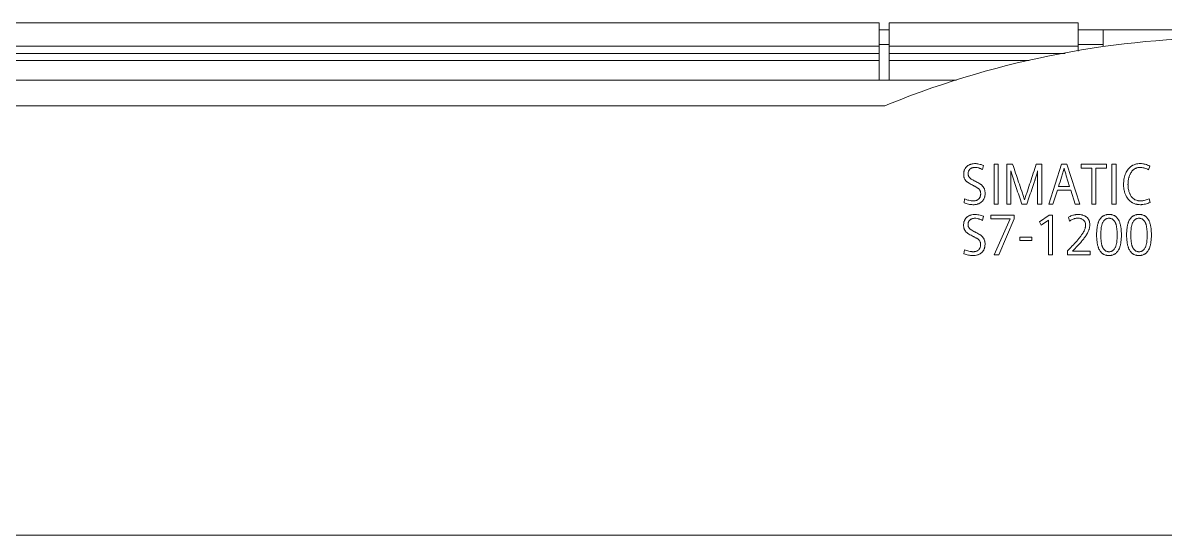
# Model space of a CAD drawing. Header units: millimetres. Extents: x -135 to 420, y 0 to 297.
# Drawn here: x 138.7 to 217.4, y 164.5 to 199.8 of the extents above; entities that cross this region are included whole.
import ezdxf

# ---------------------------------------------------------------- set-up
doc = ezdxf.new("R2010")
doc.units = ezdxf.units.MM
doc.layers.add('eProC - L2', color=41, linetype='Continuous', lineweight=20)

msp = doc.modelspace()

# ---------------------------------------------------------------- linework, layer by layer
at = {"layer": 'eProC - L2', "linetype": 'Continuous', "lineweight": 13}
for p, q in [((116.396, 199.754), (197.696, 199.754)), ((198.395, 199.274), (197.695, 199.274)), ((197.696, 199.754), (197.696, 198.154)), ((198.396, 199.754), (211.396, 199.754)), ((198.396, 199.754), (198.396, 198.154)), ((213.128, 199.274), (211.395, 199.274)), ((211.396, 199.754), (211.396, 198.154)), ((222.396, 199.274), (213.128, 199.274)), ((197.696, 198.274), (198.396, 198.274)), ((211.395, 198.274), (213.125, 198.274)), ((116.396, 198.154), (197.696, 198.154)), ((116.396, 197.654), (197.696, 197.654)), ((197.696, 198.154), (197.696, 197.654)), ((197.696, 197.654), (197.696, 197.154)), ((198.396, 198.154), (211.396, 198.154)), ((198.396, 198.154), (198.396, 197.654)), ((198.396, 197.654), (210.514, 197.654)), ((198.396, 197.654), (198.396, 197.154)), ((211.396, 198.154), (211.396, 197.81)), ((116.396, 197.154), (197.696, 197.154)), ((197.696, 197.154), (197.696, 195.81)), ((198.396, 197.154), (208.027, 197.154)), ((198.396, 197.154), (198.396, 195.81)), ((203.033, 195.81), (112.396, 195.81)), ((198.095, 194.048), (112.396, 194.048)), ((198.407, 194.174), (198.095, 194.048)), ((204.823, 189.652), (204.881, 189.937)), ((205.899, 190.021), (205.611, 190.021)), ((205.611, 190.021), (205.611, 187.271)), ((205.899, 187.271), (205.899, 190.021)), ((206.493, 190.021), (206.493, 187.271)), ((206.892, 190.021), (206.493, 190.021)), ((208.902, 190.021), (208.518, 190.021)), ((208.902, 187.271), (208.902, 190.021)), ((210.259, 190.021), (209.377, 187.271)), ((210.621, 190.021), (210.259, 190.021)), ((211.511, 187.271), (210.621, 190.021)), ((211.611, 190.021), (211.611, 189.758)), ((213.358, 190.021), (211.611, 190.021)), ((211.611, 189.758), (212.336, 189.758)), ((212.336, 189.758), (212.336, 187.271)), ((212.622, 189.758), (213.358, 189.758)), ((212.622, 187.271), (212.622, 189.758)), ((213.358, 189.758), (213.358, 190.021)), ((214.016, 190.021), (213.729, 190.021)), ((213.729, 190.021), (213.729, 187.271)), ((214.016, 187.271), (214.016, 190.021)), ((216.25, 189.636), (216.343, 189.891)), ((206.766, 187.271), (206.766, 189.561)), ((208.615, 189.561), (208.615, 187.271)), ((210.59, 189.219), (210.81, 188.495)), ((209.667, 187.271), (209.972, 188.233)), ((209.972, 188.233), (210.896, 188.233)), ((210.81, 188.495), (210.057, 188.495)), ((210.896, 188.233), (211.201, 187.271)), ((203.581, 187.632), (203.544, 187.354)), ((205.611, 187.271), (205.899, 187.271)), ((206.493, 187.271), (206.766, 187.271)), ((207.536, 187.271), (207.869, 187.271)), ((208.615, 187.271), (208.902, 187.271)), ((209.377, 187.271), (209.667, 187.271)), ((211.201, 187.271), (211.511, 187.271)), ((212.336, 187.271), (212.622, 187.271)), ((213.729, 187.271), (214.016, 187.271)), ((216.357, 187.386), (216.285, 187.64)), ((205.396, 186.519), (205.396, 186.256)), ((207.006, 186.519), (205.396, 186.519)), ((207.006, 186.256), (207.006, 186.519)), ((209.4, 186.519), (208.745, 186.058)), ((209.648, 186.519), (209.4, 186.519)), ((209.648, 183.769), (209.648, 186.519)), ((204.818, 186.15), (204.876, 186.435)), ((205.396, 186.256), (206.712, 186.256)), ((206.712, 186.256), (205.615, 183.769)), ((205.93, 183.769), (207.006, 186.256)), ((208.745, 186.058), (208.866, 185.816)), ((208.866, 185.816), (209.372, 186.173)), ((209.372, 186.173), (209.372, 183.769)), ((210.732, 186.371), (210.804, 186.099)), ((208.222, 185.001), (207.393, 185.001)), ((207.393, 185.001), (207.393, 184.759)), ((208.222, 184.759), (208.222, 185.001)), ((203.575, 184.13), (203.538, 183.852)), ((207.393, 184.759), (208.222, 184.759)), ((205.615, 183.769), (205.93, 183.769)), ((209.372, 183.769), (209.648, 183.769)), ((210.661, 184.047), (210.661, 183.769)), ((210.661, 183.769), (212.228, 183.769)), ((212.228, 184.031), (211.005, 184.031)), ((212.228, 183.769), (212.228, 184.031)), ((220.396, 164.476), (114.396, 164.476))]:
    msp.add_line(p, q, dxfattribs=at)
for points, knots in [([(213.128, 199.274), (213.128, 199.274), (213.127, 199.201), (213.127, 198.981), (213.126, 198.889), (213.126, 198.725), (213.126, 198.665), (213.125, 198.537), (213.125, 198.468), (213.125, 198.326), (213.125, 198.252), (213.124, 198.174)], [0, 0, 0, 0, 0.446865, 0.446865, 0.670298, 0.670298, 0.782014, 0.782014, 0.89373, 0.89373, 1, 1, 1, 1]), ([(204.881, 189.937), (204.831, 189.956), (204.78, 189.973), (204.678, 190.004), (204.627, 190.017), (204.523, 190.04), (204.47, 190.049), (204.39, 190.058), (204.363, 190.06), (204.309, 190.062), (204.283, 190.062), (204.203, 190.059), (204.15, 190.053), (204.071, 190.036), (204.044, 190.03), (203.993, 190.014), (203.968, 190.005), (203.894, 189.974), (203.847, 189.95), (203.791, 189.913), (203.78, 189.905), (203.758, 189.888), (203.727, 189.863), (203.69, 189.825), (203.665, 189.793), (203.649, 189.771), (203.641, 189.76), (203.62, 189.726), (203.594, 189.679), (203.573, 189.629), (203.56, 189.591), (203.556, 189.578), (203.548, 189.552), (203.545, 189.539), (203.53, 189.473), (203.523, 189.42), (203.519, 189.34), (203.519, 189.313), (203.521, 189.259), (203.523, 189.233), (203.53, 189.18), (203.534, 189.153), (203.544, 189.114), (203.547, 189.101), (203.555, 189.076), (203.56, 189.063), (203.584, 189), (203.61, 188.953), (203.651, 188.899), (203.659, 188.888), (203.677, 188.868), (203.686, 188.858), (203.705, 188.84), (203.715, 188.83), (203.735, 188.813), (203.746, 188.805), (203.778, 188.78), (203.8, 188.765), (203.844, 188.735), (203.867, 188.72), (203.936, 188.678), (203.983, 188.652), (204.077, 188.601), (204.125, 188.576), (204.185, 188.546), (204.197, 188.541), (204.221, 188.529), (204.233, 188.522), (204.269, 188.504), (204.293, 188.492), (204.34, 188.466), (204.364, 188.453), (204.41, 188.427), (204.433, 188.413), (204.478, 188.384), (204.501, 188.369), (204.533, 188.345), (204.543, 188.337), (204.564, 188.319), (204.573, 188.31), (204.587, 188.296), (204.592, 188.291), (204.6, 188.28), (204.605, 188.275), (204.617, 188.259), (204.639, 188.226), (204.656, 188.189), (204.669, 188.151), (204.673, 188.138), (204.679, 188.112), (204.682, 188.099), (204.688, 188.06), (204.691, 188.033), (204.692, 187.993), (204.692, 187.98), (204.691, 187.953), (204.691, 187.94), (204.687, 187.9), (204.683, 187.873), (204.671, 187.822), (204.663, 187.796), (204.648, 187.759), (204.642, 187.747), (204.629, 187.723), (204.616, 187.7), (204.6, 187.679), (204.583, 187.658), (204.574, 187.648), (204.546, 187.619), (204.526, 187.601), (204.493, 187.578), (204.482, 187.57), (204.459, 187.557), (204.447, 187.55), (204.41, 187.533), (204.385, 187.524), (204.334, 187.509), (204.307, 187.504), (204.254, 187.497), (204.227, 187.495), (204.187, 187.494), (204.174, 187.494), (204.147, 187.495), (204.134, 187.495), (204.094, 187.498), (204.067, 187.5), (203.987, 187.511), (203.935, 187.521), (203.832, 187.546), (203.781, 187.56), (203.68, 187.594), (203.63, 187.612), (203.581, 187.632)], [0, 0, 0, 0, 0.03125, 0.03125, 0.0625, 0.0625, 0.09375, 0.09375, 0.109375, 0.109375, 0.125, 0.125, 0.15625, 0.15625, 0.171875, 0.171875, 0.1875, 0.1875, 0.21875, 0.21875, 0.226562, 0.226562, 0.234375, 0.25, 0.257812, 0.257812, 0.265625, 0.265625, 0.28125, 0.296875, 0.296875, 0.304687, 0.304687, 0.3125, 0.3125, 0.34375, 0.34375, 0.359375, 0.359375, 0.375, 0.375, 0.390625, 0.390625, 0.398438, 0.398438, 0.40625, 0.40625, 0.4375, 0.4375, 0.445313, 0.445313, 0.453125, 0.453125, 0.460938, 0.460938, 0.46875, 0.46875, 0.484375, 0.484375, 0.5, 0.5, 0.53125, 0.53125, 0.5625, 0.5625, 0.570313, 0.570313, 0.578125, 0.578125, 0.59375, 0.59375, 0.609375, 0.609375, 0.625, 0.625, 0.640625, 0.640625, 0.648438, 0.648438, 0.65625, 0.65625, 0.660156, 0.660156, 0.664063, 0.664063, 0.671875, 0.6875, 0.6875, 0.695313, 0.695313, 0.703125, 0.703125, 0.71875, 0.71875, 0.726563, 0.726563, 0.734375, 0.734375, 0.75, 0.75, 0.765625, 0.765625, 0.773438, 0.773438, 0.78125, 0.789063, 0.789063, 0.796875, 0.796875, 0.8125, 0.8125, 0.820313, 0.820313, 0.828125, 0.828125, 0.84375, 0.84375, 0.859375, 0.859375, 0.875, 0.875, 0.882813, 0.882813, 0.890625, 0.890625, 0.90625, 0.90625, 0.9375, 0.9375, 0.96875, 0.96875, 1, 1, 1, 1]), ([(203.544, 187.354), (203.644, 187.319), (203.745, 187.289), (203.9, 187.257), (203.951, 187.249), (204.056, 187.236), (204.108, 187.233), (204.188, 187.232), (204.215, 187.232), (204.268, 187.235), (204.295, 187.237), (204.374, 187.247), (204.427, 187.258), (204.491, 187.277), (204.504, 187.282), (204.529, 187.291), (204.566, 187.305), (204.626, 187.334), (204.682, 187.369), (204.714, 187.393), (204.735, 187.409), (204.746, 187.418), (204.796, 187.462), (204.832, 187.502), (204.878, 187.567), (204.892, 187.589), (204.918, 187.637), (204.929, 187.661), (204.949, 187.71), (204.958, 187.736), (204.968, 187.774), (204.972, 187.787), (204.978, 187.813), (204.98, 187.826), (204.992, 187.893), (204.996, 187.946), (204.997, 188.052), (204.994, 188.105), (204.984, 188.171), (204.981, 188.184), (204.976, 188.21), (204.967, 188.249), (204.947, 188.313), (204.926, 188.362), (204.907, 188.398), (204.9, 188.409), (204.887, 188.432), (204.879, 188.444), (204.842, 188.498), (204.807, 188.538), (204.757, 188.583), (204.747, 188.592), (204.726, 188.609), (204.715, 188.617), (204.683, 188.641), (204.661, 188.657), (204.595, 188.701), (204.549, 188.728), (204.456, 188.779), (204.409, 188.803), (204.349, 188.832), (204.337, 188.838), (204.313, 188.849), (204.301, 188.855), (204.265, 188.872), (204.241, 188.883), (204.17, 188.92), (204.123, 188.945), (204.056, 188.988), (204.034, 189.003), (203.991, 189.035), (203.971, 189.052), (203.942, 189.079), (203.933, 189.088), (203.915, 189.108), (203.906, 189.119), (203.883, 189.151), (203.87, 189.175), (203.853, 189.211), (203.849, 189.224), (203.84, 189.249), (203.837, 189.262), (203.828, 189.302), (203.825, 189.328), (203.824, 189.368), (203.824, 189.382), (203.825, 189.409), (203.826, 189.422), (203.83, 189.462), (203.836, 189.488), (203.848, 189.526), (203.853, 189.539), (203.863, 189.563), (203.876, 189.587), (203.89, 189.609), (203.906, 189.631), (203.915, 189.641), (203.942, 189.671), (203.963, 189.689), (203.995, 189.712), (204.006, 189.72), (204.029, 189.734), (204.065, 189.754), (204.102, 189.768), (204.141, 189.78), (204.154, 189.783), (204.18, 189.789), (204.193, 189.791), (204.233, 189.797), (204.26, 189.799), (204.3, 189.799), (204.314, 189.799), (204.34, 189.798), (204.407, 189.794), (204.473, 189.783), (204.551, 189.764), (204.576, 189.756), (204.628, 189.74), (204.653, 189.731), (204.728, 189.701), (204.776, 189.678), (204.823, 189.652)], [0, 0, 0, 0, 0.0625, 0.0625, 0.09375, 0.09375, 0.125, 0.125, 0.140625, 0.140625, 0.15625, 0.15625, 0.1875, 0.1875, 0.195312, 0.195312, 0.203125, 0.21875, 0.234375, 0.242187, 0.242187, 0.25, 0.25, 0.28125, 0.28125, 0.296875, 0.296875, 0.3125, 0.3125, 0.328125, 0.328125, 0.335937, 0.335937, 0.34375, 0.34375, 0.375, 0.375, 0.40625, 0.40625, 0.414062, 0.414062, 0.421875, 0.4375, 0.453125, 0.453125, 0.460937, 0.460937, 0.46875, 0.46875, 0.5, 0.5, 0.507812, 0.507812, 0.515625, 0.515625, 0.53125, 0.53125, 0.5625, 0.5625, 0.59375, 0.59375, 0.601562, 0.601562, 0.609375, 0.609375, 0.625, 0.625, 0.65625, 0.65625, 0.671875, 0.671875, 0.6875, 0.6875, 0.695312, 0.695312, 0.703125, 0.703125, 0.71875, 0.71875, 0.726562, 0.726562, 0.734375, 0.734375, 0.75, 0.75, 0.757812, 0.757812, 0.765625, 0.765625, 0.78125, 0.78125, 0.789062, 0.789062, 0.796875, 0.804687, 0.804687, 0.8125, 0.8125, 0.828125, 0.828125, 0.835937, 0.835937, 0.84375, 0.859375, 0.859375, 0.867187, 0.867187, 0.875, 0.875, 0.890625, 0.890625, 0.898437, 0.898437, 0.90625, 0.9375, 0.9375, 0.953125, 0.953125, 0.96875, 0.96875, 1, 1, 1, 1]), ([(207.715, 187.556), (207.684, 187.66), (207.652, 187.764), (207.602, 187.918), (207.584, 187.969), (207.549, 188.072), (207.463, 188.328), (207.238, 188.995), (207.03, 189.611), (206.892, 190.021)], [0, 0, 0, 0, 0.125, 0.125, 0.1875, 0.1875, 0.25, 0.5, 1, 1, 1, 1]), ([(208.518, 190.021), (208.383, 189.611), (208.181, 188.995), (207.961, 188.328), (207.877, 188.071), (207.843, 187.969), (207.826, 187.917), (207.776, 187.763), (207.744, 187.66), (207.715, 187.556)], [0, 0, 0, 0, 0.5, 0.75, 0.8125, 0.8125, 0.875, 0.875, 1, 1, 1, 1]), ([(210.057, 188.495), (210.123, 188.704), (210.188, 188.912), (210.269, 189.173), (210.286, 189.225), (210.318, 189.329), (210.334, 189.381), (210.38, 189.539), (210.409, 189.644), (210.438, 189.749)], [0, 0, 0, 0, 0.5, 0.5, 0.625, 0.625, 0.75, 0.75, 1, 1, 1, 1]), ([(216.343, 189.891), (216.24, 189.942), (216.135, 189.984), (215.997, 190.021), (215.969, 190.028), (215.913, 190.04), (215.885, 190.045), (215.799, 190.057), (215.743, 190.061), (215.629, 190.062), (215.572, 190.059), (215.5, 190.05), (215.486, 190.048), (215.458, 190.043), (215.415, 190.035), (215.374, 190.024), (215.292, 190), (215.239, 189.978), (215.175, 189.946), (215.162, 189.939), (215.137, 189.925), (215.1, 189.902), (215.042, 189.862), (214.998, 189.825), (214.956, 189.787), (214.936, 189.767), (214.876, 189.704), (214.84, 189.66), (214.774, 189.568), (214.729, 189.495), (214.691, 189.418), (214.667, 189.366), (214.656, 189.339), (214.605, 189.206), (214.578, 189.096), (214.555, 188.956), (214.551, 188.928), (214.545, 188.871), (214.542, 188.842), (214.535, 188.757), (214.533, 188.7), (214.532, 188.53), (214.539, 188.418), (214.565, 188.25), (214.576, 188.194), (214.598, 188.11), (214.606, 188.083), (214.624, 188.028), (214.652, 187.947), (214.688, 187.87), (214.729, 187.795), (214.743, 187.77), (214.766, 187.733), (214.774, 187.721), (214.79, 187.697), (214.798, 187.686), (214.874, 187.581), (214.952, 187.499), (215.056, 187.422), (215.068, 187.414), (215.092, 187.397), (215.104, 187.39), (215.141, 187.367), (215.216, 187.326), (215.296, 187.295), (215.378, 187.27), (215.406, 187.263), (215.463, 187.251), (215.491, 187.247), (215.577, 187.235), (215.634, 187.232), (215.719, 187.232), (215.748, 187.233), (215.805, 187.237), (215.834, 187.24), (215.92, 187.251), (215.977, 187.262), (216.088, 187.289), (216.143, 187.305), (216.251, 187.342), (216.304, 187.363), (216.357, 187.386)], [0, 0, 0, 0, 0.0625, 0.0625, 0.078125, 0.078125, 0.09375, 0.09375, 0.125, 0.125, 0.15625, 0.15625, 0.164063, 0.164063, 0.171875, 0.1875, 0.1875, 0.21875, 0.21875, 0.226563, 0.226563, 0.234375, 0.25, 0.265625, 0.265625, 0.28125, 0.28125, 0.3125, 0.3125, 0.34375, 0.359375, 0.359375, 0.375, 0.375, 0.4375, 0.4375, 0.453125, 0.453125, 0.46875, 0.46875, 0.5, 0.5, 0.5625, 0.5625, 0.59375, 0.59375, 0.609375, 0.609375, 0.625, 0.65625, 0.65625, 0.671875, 0.671875, 0.679688, 0.679688, 0.6875, 0.6875, 0.75, 0.75, 0.757813, 0.757813, 0.765625, 0.765625, 0.78125, 0.8125, 0.8125, 0.828125, 0.828125, 0.84375, 0.84375, 0.875, 0.875, 0.890625, 0.890625, 0.90625, 0.90625, 0.9375, 0.9375, 0.96875, 0.96875, 1, 1, 1, 1]), ([(216.285, 187.64), (216.202, 187.6), (216.116, 187.567), (215.984, 187.53), (215.94, 187.519), (215.872, 187.508), (215.849, 187.504), (215.803, 187.499), (215.78, 187.497), (215.711, 187.493), (215.664, 187.493), (215.595, 187.498), (215.572, 187.501), (215.538, 187.506), (215.527, 187.508), (215.504, 187.512), (215.492, 187.515), (215.436, 187.529), (215.392, 187.543), (215.329, 187.572), (215.309, 187.583), (215.278, 187.6), (215.269, 187.607), (215.249, 187.619), (215.202, 187.653), (215.159, 187.691), (215.112, 187.742), (215.097, 187.76), (215.069, 187.797), (215.055, 187.816), (215.018, 187.874), (214.996, 187.914), (214.966, 187.977), (214.957, 187.998), (214.939, 188.041), (214.931, 188.062), (214.893, 188.171), (214.871, 188.26), (214.851, 188.396), (214.845, 188.442), (214.841, 188.511), (214.839, 188.534), (214.838, 188.58), (214.837, 188.603), (214.837, 188.718), (214.843, 188.809), (214.863, 188.946), (214.872, 188.991), (214.887, 189.059), (214.893, 189.081), (214.906, 189.126), (214.926, 189.192), (214.951, 189.256), (214.98, 189.319), (214.99, 189.339), (215.011, 189.38), (215.022, 189.401), (215.046, 189.441), (215.058, 189.46), (215.084, 189.499), (215.111, 189.536), (215.141, 189.571), (215.165, 189.596), (215.173, 189.604), (215.19, 189.62), (215.199, 189.628), (215.243, 189.665), (215.29, 189.698), (215.342, 189.725), (215.363, 189.735), (215.374, 189.739), (215.406, 189.753), (215.428, 189.761), (215.494, 189.78), (215.54, 189.789), (215.609, 189.797), (215.632, 189.798), (215.678, 189.8), (215.702, 189.799), (215.77, 189.796), (215.816, 189.79), (215.884, 189.777), (215.907, 189.772), (215.952, 189.76), (215.974, 189.753), (216.04, 189.732), (216.083, 189.716), (216.168, 189.679), (216.209, 189.658), (216.25, 189.636)], [0, 0, 0, 0, 0.0625, 0.0625, 0.09375, 0.09375, 0.109375, 0.109375, 0.125, 0.125, 0.15625, 0.15625, 0.171875, 0.171875, 0.179687, 0.179687, 0.1875, 0.1875, 0.21875, 0.21875, 0.234375, 0.234375, 0.242187, 0.242187, 0.25, 0.28125, 0.28125, 0.296875, 0.296875, 0.3125, 0.3125, 0.34375, 0.34375, 0.359375, 0.359375, 0.375, 0.375, 0.4375, 0.4375, 0.46875, 0.46875, 0.484375, 0.484375, 0.5, 0.5, 0.5625, 0.5625, 0.59375, 0.59375, 0.609375, 0.609375, 0.625, 0.65625, 0.65625, 0.671875, 0.671875, 0.6875, 0.6875, 0.703125, 0.703125, 0.71875, 0.734375, 0.734375, 0.742187, 0.742187, 0.75, 0.75, 0.78125, 0.789062, 0.789062, 0.796875, 0.796875, 0.8125, 0.8125, 0.84375, 0.84375, 0.859375, 0.859375, 0.875, 0.875, 0.90625, 0.90625, 0.921875, 0.921875, 0.9375, 0.9375, 0.96875, 0.96875, 1, 1, 1, 1]), ([(206.766, 189.561), (206.794, 189.464), (206.822, 189.367), (206.881, 189.175), (206.911, 189.079), (206.958, 188.935), (206.974, 188.887), (207.007, 188.792), (207.056, 188.65), (207.238, 188.127), (207.404, 187.651), (207.536, 187.271)], [0, 0, 0, 0, 0.125, 0.125, 0.25, 0.25, 0.3125, 0.3125, 0.375, 0.5, 1, 1, 1, 1]), ([(207.869, 187.271), (207.997, 187.651), (208.158, 188.127), (208.334, 188.65), (208.382, 188.792), (208.407, 188.864), (208.415, 188.888), (208.43, 188.935), (208.438, 188.959), (208.475, 189.079), (208.504, 189.175), (208.56, 189.368), (208.588, 189.464), (208.615, 189.561)], [0, 0, 0, 0, 0.5, 0.625, 0.6875, 0.6875, 0.71875, 0.71875, 0.75, 0.75, 0.875, 0.875, 1, 1, 1, 1]), ([(204.876, 186.435), (204.825, 186.454), (204.775, 186.471), (204.673, 186.502), (204.621, 186.515), (204.517, 186.538), (204.464, 186.547), (204.384, 186.555), (204.358, 186.558), (204.304, 186.56), (204.277, 186.56), (204.197, 186.557), (204.144, 186.551), (204.065, 186.534), (204.039, 186.527), (203.988, 186.512), (203.963, 186.503), (203.889, 186.472), (203.841, 186.448), (203.785, 186.411), (203.774, 186.403), (203.753, 186.386), (203.722, 186.361), (203.684, 186.323), (203.659, 186.291), (203.644, 186.269), (203.636, 186.258), (203.614, 186.223), (203.588, 186.176), (203.568, 186.127), (203.554, 186.089), (203.55, 186.076), (203.543, 186.05), (203.539, 186.037), (203.524, 185.971), (203.517, 185.918), (203.514, 185.838), (203.513, 185.811), (203.515, 185.757), (203.517, 185.73), (203.524, 185.677), (203.529, 185.651), (203.538, 185.612), (203.542, 185.599), (203.55, 185.573), (203.554, 185.561), (203.579, 185.497), (203.604, 185.451), (203.645, 185.397), (203.654, 185.386), (203.672, 185.366), (203.681, 185.356), (203.7, 185.337), (203.71, 185.328), (203.73, 185.311), (203.74, 185.302), (203.772, 185.278), (203.794, 185.262), (203.839, 185.233), (203.861, 185.218), (203.93, 185.176), (203.977, 185.15), (204.072, 185.099), (204.119, 185.074), (204.18, 185.044), (204.192, 185.038), (204.216, 185.026), (204.228, 185.02), (204.264, 185.002), (204.287, 184.99), (204.335, 184.964), (204.358, 184.951), (204.405, 184.924), (204.428, 184.911), (204.473, 184.882), (204.495, 184.867), (204.527, 184.843), (204.538, 184.834), (204.558, 184.817), (204.568, 184.808), (204.582, 184.793), (204.586, 184.788), (204.595, 184.778), (204.599, 184.773), (204.611, 184.757), (204.634, 184.723), (204.65, 184.687), (204.663, 184.649), (204.667, 184.636), (204.674, 184.61), (204.677, 184.597), (204.683, 184.558), (204.685, 184.531), (204.687, 184.491), (204.687, 184.478), (204.686, 184.451), (204.685, 184.437), (204.682, 184.398), (204.678, 184.371), (204.666, 184.32), (204.658, 184.294), (204.642, 184.257), (204.636, 184.245), (204.624, 184.221), (204.61, 184.198), (204.595, 184.177), (204.578, 184.156), (204.569, 184.145), (204.541, 184.116), (204.52, 184.099), (204.488, 184.076), (204.477, 184.068), (204.453, 184.055), (204.441, 184.048), (204.405, 184.031), (204.38, 184.022), (204.328, 184.007), (204.302, 184.002), (204.248, 183.994), (204.222, 183.992), (204.182, 183.992), (204.169, 183.992), (204.142, 183.993), (204.128, 183.993), (204.088, 183.996), (204.062, 183.998), (203.982, 184.009), (203.93, 184.019), (203.827, 184.043), (203.776, 184.058), (203.675, 184.091), (203.625, 184.11), (203.575, 184.13)], [0, 0, 0, 0, 0.03125, 0.03125, 0.0625, 0.0625, 0.09375, 0.09375, 0.109375, 0.109375, 0.125, 0.125, 0.15625, 0.15625, 0.171875, 0.171875, 0.1875, 0.1875, 0.21875, 0.21875, 0.226562, 0.226562, 0.234375, 0.25, 0.257812, 0.257812, 0.265625, 0.265625, 0.28125, 0.296875, 0.296875, 0.304687, 0.304687, 0.3125, 0.3125, 0.34375, 0.34375, 0.359375, 0.359375, 0.375, 0.375, 0.390625, 0.390625, 0.398437, 0.398437, 0.40625, 0.40625, 0.4375, 0.4375, 0.445312, 0.445312, 0.453125, 0.453125, 0.460937, 0.460937, 0.46875, 0.46875, 0.484375, 0.484375, 0.5, 0.5, 0.53125, 0.53125, 0.5625, 0.5625, 0.570312, 0.570312, 0.578125, 0.578125, 0.59375, 0.59375, 0.609375, 0.609375, 0.625, 0.625, 0.640625, 0.640625, 0.648437, 0.648437, 0.65625, 0.65625, 0.660156, 0.660156, 0.664062, 0.664062, 0.671875, 0.6875, 0.6875, 0.695312, 0.695312, 0.703125, 0.703125, 0.71875, 0.71875, 0.726562, 0.726562, 0.734375, 0.734375, 0.75, 0.75, 0.765625, 0.765625, 0.773437, 0.773437, 0.78125, 0.789062, 0.789062, 0.796875, 0.796875, 0.8125, 0.8125, 0.820312, 0.820312, 0.828125, 0.828125, 0.84375, 0.84375, 0.859375, 0.859375, 0.875, 0.875, 0.882812, 0.882812, 0.890625, 0.890625, 0.90625, 0.90625, 0.9375, 0.9375, 0.96875, 0.96875, 1, 1, 1, 1]), ([(211.005, 184.031), (211.129, 184.151), (211.25, 184.273), (211.426, 184.461), (211.484, 184.525), (211.597, 184.654), (211.653, 184.72), (211.733, 184.82), (211.76, 184.854), (211.812, 184.923), (211.838, 184.957), (211.888, 185.027), (211.913, 185.063), (211.96, 185.134), (211.983, 185.171), (212.049, 185.281), (212.088, 185.358), (212.128, 185.458), (212.135, 185.478), (212.15, 185.519), (212.156, 185.54), (212.175, 185.602), (212.185, 185.644), (212.196, 185.708), (212.199, 185.729), (212.203, 185.772), (212.205, 185.794), (212.207, 185.838), (212.207, 185.859), (212.206, 185.902), (212.204, 185.924), (212.198, 185.988), (212.191, 186.03), (212.176, 186.083), (212.173, 186.093), (212.167, 186.114), (212.163, 186.124), (212.151, 186.155), (212.133, 186.195), (212.106, 186.241), (212.087, 186.268), (212.074, 186.286), (212.067, 186.294), (212.032, 186.336), (212.001, 186.366), (211.957, 186.399), (211.949, 186.405), (211.931, 186.418), (211.922, 186.424), (211.894, 186.442), (211.837, 186.474), (211.777, 186.499), (211.715, 186.519), (211.694, 186.525), (211.652, 186.535), (211.631, 186.54), (211.566, 186.551), (211.524, 186.555), (211.437, 186.56), (211.394, 186.56), (211.329, 186.557), (211.307, 186.555), (211.264, 186.551), (211.242, 186.548), (211.135, 186.531), (211.052, 186.509), (210.888, 186.449), (210.809, 186.413), (210.732, 186.371)], [0, 0, 0, 0, 0.125, 0.125, 0.1875, 0.1875, 0.25, 0.25, 0.28125, 0.28125, 0.3125, 0.3125, 0.34375, 0.34375, 0.375, 0.375, 0.4375, 0.4375, 0.453125, 0.453125, 0.46875, 0.46875, 0.5, 0.5, 0.515625, 0.515625, 0.53125, 0.53125, 0.546875, 0.546875, 0.5625, 0.5625, 0.59375, 0.59375, 0.601562, 0.601562, 0.609375, 0.609375, 0.625, 0.640625, 0.648437, 0.648437, 0.65625, 0.65625, 0.6875, 0.6875, 0.695312, 0.695312, 0.703125, 0.703125, 0.71875, 0.75, 0.75, 0.765625, 0.765625, 0.78125, 0.78125, 0.8125, 0.8125, 0.84375, 0.84375, 0.859375, 0.859375, 0.875, 0.875, 0.9375, 0.9375, 1, 1, 1, 1]), ([(214.383, 185.144), (214.383, 185.222), (214.381, 185.3), (214.372, 185.455), (214.366, 185.532), (214.351, 185.647), (214.345, 185.685), (214.331, 185.762), (214.323, 185.8), (214.296, 185.914), (214.274, 185.988), (214.237, 186.078), (214.229, 186.096), (214.213, 186.131), (214.204, 186.149), (214.177, 186.2), (214.157, 186.234), (214.112, 186.297), (214.087, 186.327), (214.046, 186.369), (214.032, 186.383), (214.003, 186.408), (213.972, 186.432), (213.94, 186.454), (213.906, 186.474), (213.889, 186.483), (213.836, 186.508), (213.799, 186.521), (213.743, 186.537), (213.724, 186.541), (213.685, 186.549), (213.666, 186.552), (213.608, 186.558), (213.569, 186.56), (213.491, 186.559), (213.453, 186.557), (213.395, 186.549), (213.375, 186.546), (213.337, 186.538), (213.318, 186.533), (213.262, 186.518), (213.225, 186.504), (213.172, 186.479), (213.155, 186.47), (213.121, 186.45), (213.105, 186.44), (213.057, 186.406), (213.027, 186.381), (212.986, 186.339), (212.973, 186.325), (212.948, 186.295), (212.936, 186.28), (212.901, 186.232), (212.881, 186.2), (212.844, 186.132), (212.827, 186.097), (212.805, 186.042), (212.798, 186.024), (212.785, 185.987), (212.779, 185.969), (212.762, 185.913), (212.752, 185.876), (212.725, 185.763), (212.712, 185.687), (212.698, 185.572), (212.693, 185.533), (212.687, 185.456), (212.684, 185.417), (212.678, 185.301), (212.676, 185.224), (212.676, 185.07), (212.678, 184.992), (212.687, 184.838), (212.693, 184.761), (212.708, 184.646), (212.714, 184.607), (212.728, 184.531), (212.736, 184.493), (212.754, 184.417), (212.764, 184.38), (212.782, 184.324), (212.788, 184.306), (212.801, 184.269), (212.808, 184.251), (212.83, 184.197), (212.846, 184.162), (212.883, 184.094), (212.903, 184.061), (212.936, 184.013), (212.948, 183.998), (212.973, 183.968), (212.986, 183.953), (213.026, 183.911), (213.056, 183.885), (213.103, 183.851), (213.119, 183.84), (213.144, 183.825), (213.153, 183.82), (213.17, 183.811), (213.213, 183.788), (213.259, 183.771), (213.315, 183.755), (213.334, 183.751), (213.373, 183.743), (213.392, 183.74), (213.45, 183.732), (213.489, 183.73), (213.566, 183.73), (213.605, 183.732), (213.663, 183.739), (213.683, 183.742), (213.721, 183.75), (213.74, 183.755), (213.796, 183.77), (213.833, 183.784), (213.886, 183.809), (213.903, 183.818), (213.937, 183.838), (213.985, 183.87), (214.029, 183.908), (214.07, 183.95), (214.084, 183.965), (214.109, 183.995), (214.12, 184.01), (214.154, 184.058), (214.175, 184.091), (214.202, 184.142), (214.211, 184.159), (214.228, 184.195), (214.235, 184.213), (214.258, 184.267), (214.271, 184.303), (214.294, 184.377), (214.304, 184.414), (214.331, 184.527), (214.345, 184.603), (214.365, 184.757), (214.372, 184.834), (214.381, 184.989), (214.383, 185.067), (214.383, 185.144)], [0, 0, 0, 0, 0.03125, 0.03125, 0.0625, 0.0625, 0.078125, 0.078125, 0.09375, 0.09375, 0.125, 0.125, 0.132813, 0.132813, 0.140625, 0.140625, 0.15625, 0.15625, 0.171875, 0.171875, 0.179688, 0.179688, 0.1875, 0.195313, 0.195313, 0.203125, 0.203125, 0.21875, 0.21875, 0.226563, 0.226563, 0.234375, 0.234375, 0.25, 0.25, 0.265625, 0.265625, 0.273438, 0.273438, 0.28125, 0.28125, 0.296875, 0.296875, 0.304688, 0.304688, 0.3125, 0.3125, 0.328125, 0.328125, 0.335938, 0.335938, 0.34375, 0.34375, 0.359375, 0.359375, 0.375, 0.375, 0.382813, 0.382813, 0.390625, 0.390625, 0.40625, 0.40625, 0.4375, 0.4375, 0.453125, 0.453125, 0.46875, 0.46875, 0.5, 0.5, 0.53125, 0.53125, 0.5625, 0.5625, 0.578125, 0.578125, 0.59375, 0.59375, 0.609375, 0.609375, 0.617188, 0.617188, 0.625, 0.625, 0.640625, 0.640625, 0.65625, 0.65625, 0.664063, 0.664063, 0.671875, 0.671875, 0.6875, 0.6875, 0.695313, 0.695313, 0.699219, 0.699219, 0.703125, 0.71875, 0.71875, 0.726563, 0.726563, 0.734375, 0.734375, 0.75, 0.75, 0.765625, 0.765625, 0.773438, 0.773438, 0.78125, 0.78125, 0.796875, 0.796875, 0.804688, 0.804688, 0.8125, 0.828125, 0.828125, 0.835938, 0.835938, 0.84375, 0.84375, 0.859375, 0.859375, 0.867188, 0.867188, 0.875, 0.875, 0.890625, 0.890625, 0.90625, 0.90625, 0.9375, 0.9375, 0.96875, 0.96875, 1, 1, 1, 1]), ([(216.449, 185.144), (216.449, 185.222), (216.447, 185.3), (216.439, 185.455), (216.432, 185.532), (216.417, 185.647), (216.411, 185.685), (216.397, 185.762), (216.389, 185.8), (216.362, 185.914), (216.34, 185.988), (216.303, 186.078), (216.296, 186.096), (216.279, 186.131), (216.27, 186.149), (216.243, 186.2), (216.223, 186.234), (216.178, 186.297), (216.153, 186.327), (216.112, 186.369), (216.098, 186.383), (216.069, 186.408), (216.038, 186.432), (216.006, 186.454), (215.972, 186.474), (215.955, 186.483), (215.902, 186.508), (215.865, 186.521), (215.809, 186.537), (215.79, 186.541), (215.752, 186.549), (215.732, 186.552), (215.674, 186.558), (215.635, 186.56), (215.557, 186.559), (215.519, 186.557), (215.461, 186.549), (215.442, 186.546), (215.403, 186.538), (215.384, 186.533), (215.328, 186.518), (215.291, 186.504), (215.239, 186.479), (215.221, 186.47), (215.187, 186.45), (215.171, 186.44), (215.123, 186.406), (215.094, 186.381), (215.053, 186.339), (215.039, 186.325), (215.014, 186.295), (215.002, 186.28), (214.968, 186.232), (214.947, 186.2), (214.91, 186.132), (214.893, 186.097), (214.871, 186.042), (214.864, 186.024), (214.851, 185.987), (214.845, 185.969), (214.828, 185.913), (214.818, 185.876), (214.791, 185.763), (214.778, 185.687), (214.764, 185.572), (214.76, 185.533), (214.753, 185.456), (214.75, 185.417), (214.744, 185.301), (214.742, 185.224), (214.742, 185.07), (214.744, 184.992), (214.753, 184.838), (214.76, 184.761), (214.775, 184.646), (214.781, 184.607), (214.794, 184.531), (214.802, 184.493), (214.82, 184.417), (214.831, 184.38), (214.848, 184.324), (214.854, 184.306), (214.867, 184.269), (214.874, 184.251), (214.896, 184.197), (214.912, 184.162), (214.949, 184.094), (214.969, 184.061), (215.002, 184.013), (215.014, 183.998), (215.039, 183.968), (215.052, 183.953), (215.093, 183.911), (215.122, 183.885), (215.169, 183.851), (215.185, 183.84), (215.21, 183.825), (215.219, 183.82), (215.236, 183.811), (215.28, 183.788), (215.325, 183.771), (215.381, 183.755), (215.4, 183.751), (215.439, 183.743), (215.458, 183.74), (215.516, 183.732), (215.555, 183.73), (215.632, 183.73), (215.671, 183.732), (215.73, 183.739), (215.749, 183.742), (215.787, 183.75), (215.806, 183.755), (215.862, 183.77), (215.899, 183.784), (215.952, 183.809), (215.969, 183.818), (216.003, 183.838), (216.052, 183.87), (216.096, 183.908), (216.137, 183.95), (216.15, 183.965), (216.175, 183.995), (216.187, 184.01), (216.22, 184.058), (216.241, 184.091), (216.268, 184.142), (216.277, 184.159), (216.294, 184.195), (216.302, 184.213), (216.324, 184.267), (216.337, 184.303), (216.36, 184.377), (216.37, 184.414), (216.398, 184.527), (216.411, 184.603), (216.432, 184.757), (216.438, 184.834), (216.447, 184.989), (216.449, 185.067), (216.449, 185.144)], [0, 0, 0, 0, 0.03125, 0.03125, 0.0625, 0.0625, 0.078125, 0.078125, 0.09375, 0.09375, 0.125, 0.125, 0.132813, 0.132813, 0.140625, 0.140625, 0.15625, 0.15625, 0.171875, 0.171875, 0.179688, 0.179688, 0.1875, 0.195313, 0.195313, 0.203125, 0.203125, 0.21875, 0.21875, 0.226563, 0.226563, 0.234375, 0.234375, 0.25, 0.25, 0.265625, 0.265625, 0.273438, 0.273438, 0.28125, 0.28125, 0.296875, 0.296875, 0.304688, 0.304688, 0.3125, 0.3125, 0.328125, 0.328125, 0.335938, 0.335938, 0.34375, 0.34375, 0.359375, 0.359375, 0.375, 0.375, 0.382813, 0.382813, 0.390625, 0.390625, 0.40625, 0.40625, 0.4375, 0.4375, 0.453125, 0.453125, 0.46875, 0.46875, 0.5, 0.5, 0.53125, 0.53125, 0.5625, 0.5625, 0.578125, 0.578125, 0.59375, 0.59375, 0.609375, 0.609375, 0.617187, 0.617187, 0.625, 0.625, 0.640625, 0.640625, 0.65625, 0.65625, 0.664062, 0.664062, 0.671875, 0.671875, 0.6875, 0.6875, 0.695312, 0.695312, 0.699219, 0.699219, 0.703125, 0.71875, 0.71875, 0.726562, 0.726562, 0.734375, 0.734375, 0.75, 0.75, 0.765625, 0.765625, 0.773437, 0.773437, 0.78125, 0.78125, 0.796875, 0.796875, 0.804687, 0.804687, 0.8125, 0.828125, 0.828125, 0.835938, 0.835938, 0.84375, 0.84375, 0.859375, 0.859375, 0.867188, 0.867188, 0.875, 0.875, 0.890625, 0.890625, 0.90625, 0.90625, 0.9375, 0.9375, 0.96875, 0.96875, 1, 1, 1, 1]), ([(203.538, 183.852), (203.639, 183.817), (203.74, 183.787), (203.894, 183.755), (203.946, 183.747), (204.05, 183.734), (204.103, 183.731), (204.182, 183.73), (204.209, 183.73), (204.263, 183.733), (204.289, 183.735), (204.369, 183.745), (204.421, 183.756), (204.485, 183.775), (204.498, 183.78), (204.523, 183.789), (204.561, 183.803), (204.621, 183.832), (204.677, 183.867), (204.709, 183.891), (204.73, 183.907), (204.74, 183.916), (204.791, 183.96), (204.827, 184), (204.873, 184.065), (204.887, 184.087), (204.913, 184.135), (204.924, 184.159), (204.944, 184.208), (204.952, 184.234), (204.963, 184.272), (204.966, 184.285), (204.972, 184.311), (204.975, 184.324), (204.986, 184.39), (204.991, 184.443), (204.992, 184.549), (204.989, 184.602), (204.978, 184.669), (204.976, 184.682), (204.971, 184.708), (204.962, 184.747), (204.942, 184.811), (204.92, 184.86), (204.902, 184.895), (204.895, 184.907), (204.881, 184.93), (204.874, 184.941), (204.836, 184.996), (204.801, 185.036), (204.751, 185.081), (204.741, 185.09), (204.72, 185.107), (204.71, 185.115), (204.678, 185.139), (204.656, 185.155), (204.59, 185.199), (204.544, 185.225), (204.451, 185.277), (204.404, 185.301), (204.344, 185.33), (204.332, 185.336), (204.308, 185.347), (204.295, 185.353), (204.259, 185.37), (204.235, 185.381), (204.164, 185.418), (204.118, 185.443), (204.05, 185.486), (204.028, 185.501), (203.986, 185.533), (203.965, 185.55), (203.936, 185.577), (203.927, 185.586), (203.909, 185.606), (203.901, 185.617), (203.877, 185.649), (203.864, 185.672), (203.848, 185.709), (203.843, 185.722), (203.835, 185.747), (203.832, 185.76), (203.823, 185.799), (203.82, 185.826), (203.818, 185.866), (203.818, 185.88), (203.819, 185.906), (203.82, 185.92), (203.825, 185.959), (203.83, 185.986), (203.842, 186.024), (203.847, 186.037), (203.858, 186.061), (203.87, 186.085), (203.885, 186.107), (203.901, 186.129), (203.91, 186.139), (203.937, 186.169), (203.957, 186.186), (203.99, 186.21), (204.001, 186.218), (204.024, 186.232), (204.059, 186.251), (204.096, 186.266), (204.135, 186.278), (204.148, 186.281), (204.175, 186.287), (204.188, 186.289), (204.227, 186.295), (204.254, 186.297), (204.295, 186.297), (204.308, 186.297), (204.335, 186.296), (204.402, 186.292), (204.467, 186.281), (204.545, 186.262), (204.571, 186.254), (204.622, 186.238), (204.647, 186.228), (204.722, 186.199), (204.77, 186.175), (204.818, 186.15)], [0, 0, 0, 0, 0.0625, 0.0625, 0.09375, 0.09375, 0.125, 0.125, 0.140625, 0.140625, 0.15625, 0.15625, 0.1875, 0.1875, 0.195312, 0.195312, 0.203125, 0.21875, 0.234375, 0.242187, 0.242187, 0.25, 0.25, 0.28125, 0.28125, 0.296875, 0.296875, 0.3125, 0.3125, 0.328125, 0.328125, 0.335937, 0.335937, 0.34375, 0.34375, 0.375, 0.375, 0.40625, 0.40625, 0.414062, 0.414062, 0.421875, 0.4375, 0.453125, 0.453125, 0.460937, 0.460937, 0.46875, 0.46875, 0.5, 0.5, 0.507812, 0.507812, 0.515625, 0.515625, 0.53125, 0.53125, 0.5625, 0.5625, 0.59375, 0.59375, 0.601562, 0.601562, 0.609375, 0.609375, 0.625, 0.625, 0.65625, 0.65625, 0.671875, 0.671875, 0.6875, 0.6875, 0.695312, 0.695312, 0.703125, 0.703125, 0.71875, 0.71875, 0.726562, 0.726562, 0.734375, 0.734375, 0.75, 0.75, 0.757812, 0.757812, 0.765625, 0.765625, 0.78125, 0.78125, 0.789062, 0.789062, 0.796875, 0.804687, 0.804687, 0.8125, 0.8125, 0.828125, 0.828125, 0.835937, 0.835937, 0.84375, 0.859375, 0.859375, 0.867187, 0.867187, 0.875, 0.875, 0.890625, 0.890625, 0.898437, 0.898437, 0.90625, 0.9375, 0.9375, 0.953125, 0.953125, 0.96875, 0.96875, 1, 1, 1, 1]), ([(210.804, 186.099), (210.867, 186.143), (210.932, 186.182), (211.035, 186.23), (211.07, 186.244), (211.124, 186.263), (211.142, 186.269), (211.179, 186.279), (211.198, 186.284), (211.254, 186.296), (211.292, 186.301), (211.349, 186.305), (211.368, 186.305), (211.406, 186.305), (211.425, 186.304), (211.483, 186.3), (211.521, 186.294), (211.576, 186.279), (211.594, 186.274), (211.621, 186.263), (211.63, 186.26), (211.648, 186.252), (211.691, 186.231), (211.731, 186.205), (211.768, 186.174), (211.775, 186.168), (211.789, 186.154), (211.809, 186.134), (211.839, 186.097), (211.859, 186.065), (211.872, 186.039), (211.876, 186.03), (211.884, 186.012), (211.894, 185.986), (211.902, 185.958), (211.909, 185.92), (211.912, 185.901), (211.916, 185.863), (211.916, 185.844), (211.916, 185.806), (211.914, 185.768), (211.909, 185.73), (211.903, 185.692), (211.9, 185.673), (211.887, 185.617), (211.876, 185.58), (211.851, 185.509), (211.836, 185.474), (211.812, 185.422), (211.804, 185.405), (211.786, 185.371), (211.777, 185.354), (211.749, 185.304), (211.729, 185.272), (211.667, 185.176), (211.624, 185.114), (211.533, 184.993), (211.486, 184.934), (211.389, 184.818), (211.34, 184.761), (211.239, 184.648), (211.188, 184.592), (211.085, 184.481), (211.033, 184.426), (210.875, 184.261), (210.768, 184.154), (210.661, 184.047)], [0, 0, 0, 0, 0.0625, 0.0625, 0.09375, 0.09375, 0.109375, 0.109375, 0.125, 0.125, 0.15625, 0.15625, 0.171875, 0.171875, 0.1875, 0.1875, 0.21875, 0.21875, 0.234375, 0.234375, 0.242187, 0.242187, 0.25, 0.28125, 0.28125, 0.289062, 0.289062, 0.296875, 0.3125, 0.328125, 0.328125, 0.335937, 0.335937, 0.34375, 0.359375, 0.359375, 0.375, 0.375, 0.390625, 0.390625, 0.40625, 0.421875, 0.421875, 0.4375, 0.4375, 0.46875, 0.46875, 0.5, 0.5, 0.515625, 0.515625, 0.53125, 0.53125, 0.5625, 0.5625, 0.625, 0.625, 0.6875, 0.6875, 0.75, 0.75, 0.8125, 0.8125, 0.875, 0.875, 1, 1, 1, 1]), ([(213.994, 184.359), (213.984, 184.33), (213.972, 184.303), (213.945, 184.25), (213.93, 184.224), (213.905, 184.186), (213.896, 184.174), (213.877, 184.15), (213.868, 184.139), (213.837, 184.107), (213.814, 184.087), (213.777, 184.061), (213.764, 184.053), (213.738, 184.038), (213.711, 184.025), (213.683, 184.015), (213.654, 184.007), (213.639, 184.003), (213.595, 183.995), (213.565, 183.992), (213.52, 183.992), (213.506, 183.992), (213.475, 183.994), (213.46, 183.996), (213.416, 184.003), (213.387, 184.011), (213.346, 184.027), (213.332, 184.033), (213.305, 184.047), (213.292, 184.054), (213.254, 184.079), (213.231, 184.098), (213.199, 184.13), (213.189, 184.141), (213.17, 184.164), (213.161, 184.176), (213.135, 184.213), (213.12, 184.238), (213.099, 184.278), (213.092, 184.292), (213.08, 184.319), (213.074, 184.333), (213.058, 184.375), (213.049, 184.403), (213.033, 184.46), (213.026, 184.489), (213.013, 184.547), (213.008, 184.576), (212.998, 184.635), (212.994, 184.665), (212.983, 184.753), (212.978, 184.812), (212.971, 184.931), (212.968, 184.99), (212.966, 185.109), (212.966, 185.168), (212.968, 185.286), (212.97, 185.346), (212.977, 185.464), (212.982, 185.524), (212.995, 185.642), (213.004, 185.701), (213.022, 185.788), (213.029, 185.817), (213.045, 185.874), (213.054, 185.902), (213.065, 185.93)], [0, 0, 0, 0, 0.03125, 0.03125, 0.0625, 0.0625, 0.078125, 0.078125, 0.09375, 0.09375, 0.125, 0.125, 0.140625, 0.140625, 0.15625, 0.171875, 0.171875, 0.1875, 0.1875, 0.21875, 0.21875, 0.234375, 0.234375, 0.25, 0.25, 0.28125, 0.28125, 0.296875, 0.296875, 0.3125, 0.3125, 0.34375, 0.34375, 0.359375, 0.359375, 0.375, 0.375, 0.40625, 0.40625, 0.421875, 0.421875, 0.4375, 0.4375, 0.46875, 0.46875, 0.5, 0.5, 0.53125, 0.53125, 0.5625, 0.5625, 0.625, 0.625, 0.6875, 0.6875, 0.75, 0.75, 0.8125, 0.8125, 0.875, 0.875, 0.9375, 0.9375, 0.96875, 0.96875, 1, 1, 1, 1]), ([(213.065, 185.93), (213.075, 185.959), (213.087, 185.986), (213.113, 186.04), (213.128, 186.066), (213.153, 186.103), (213.161, 186.116), (213.18, 186.139), (213.19, 186.151), (213.221, 186.184), (213.243, 186.203), (213.28, 186.23), (213.293, 186.238), (213.319, 186.252), (213.346, 186.265), (213.374, 186.275), (213.403, 186.283), (213.418, 186.287), (213.463, 186.295), (213.492, 186.297), (213.537, 186.297), (213.552, 186.297), (213.582, 186.294), (213.597, 186.292), (213.642, 186.285), (213.67, 186.277), (213.712, 186.261), (213.726, 186.255), (213.753, 186.242), (213.792, 186.219), (213.827, 186.191), (213.859, 186.159), (213.869, 186.148), (213.889, 186.125), (213.898, 186.113), (213.924, 186.077), (213.939, 186.051), (213.96, 186.011), (213.967, 185.998), (213.979, 185.97), (213.985, 185.957), (214.001, 185.915), (214.01, 185.887), (214.026, 185.829), (214.033, 185.801), (214.052, 185.713), (214.062, 185.654), (214.076, 185.536), (214.081, 185.477), (214.088, 185.358), (214.091, 185.299), (214.093, 185.181), (214.093, 185.121), (214.091, 185.003), (214.089, 184.943), (214.082, 184.824), (214.077, 184.765), (214.064, 184.647), (214.055, 184.588), (214.037, 184.501), (214.03, 184.472), (214.014, 184.415), (214.005, 184.387), (213.994, 184.359)], [0, 0, 0, 0, 0.03125, 0.03125, 0.0625, 0.0625, 0.078125, 0.078125, 0.09375, 0.09375, 0.125, 0.125, 0.140625, 0.140625, 0.15625, 0.171875, 0.171875, 0.1875, 0.1875, 0.21875, 0.21875, 0.234375, 0.234375, 0.25, 0.25, 0.28125, 0.28125, 0.296875, 0.296875, 0.3125, 0.34375, 0.34375, 0.359375, 0.359375, 0.375, 0.375, 0.40625, 0.40625, 0.421875, 0.421875, 0.4375, 0.4375, 0.46875, 0.46875, 0.5, 0.5, 0.5625, 0.5625, 0.625, 0.625, 0.6875, 0.6875, 0.75, 0.75, 0.8125, 0.8125, 0.875, 0.875, 0.9375, 0.9375, 0.96875, 0.96875, 1, 1, 1, 1]), ([(216.061, 184.359), (216.05, 184.33), (216.038, 184.303), (216.011, 184.25), (215.996, 184.224), (215.971, 184.186), (215.962, 184.174), (215.944, 184.15), (215.934, 184.139), (215.903, 184.107), (215.881, 184.087), (215.843, 184.061), (215.831, 184.053), (215.804, 184.038), (215.778, 184.025), (215.749, 184.015), (215.72, 184.007), (215.706, 184.003), (215.661, 183.995), (215.632, 183.992), (215.587, 183.992), (215.572, 183.992), (215.542, 183.994), (215.527, 183.996), (215.482, 184.003), (215.453, 184.011), (215.412, 184.027), (215.398, 184.033), (215.371, 184.047), (215.358, 184.054), (215.32, 184.079), (215.297, 184.098), (215.265, 184.13), (215.255, 184.141), (215.236, 184.164), (215.227, 184.176), (215.201, 184.213), (215.186, 184.238), (215.165, 184.278), (215.158, 184.292), (215.146, 184.319), (215.14, 184.333), (215.124, 184.375), (215.115, 184.403), (215.099, 184.46), (215.092, 184.489), (215.079, 184.547), (215.074, 184.576), (215.064, 184.635), (215.06, 184.665), (215.049, 184.753), (215.044, 184.812), (215.037, 184.931), (215.035, 184.99), (215.032, 185.109), (215.032, 185.168), (215.034, 185.286), (215.036, 185.346), (215.043, 185.464), (215.048, 185.524), (215.062, 185.642), (215.07, 185.701), (215.088, 185.788), (215.095, 185.817), (215.111, 185.874), (215.12, 185.902), (215.131, 185.93)], [0, 0, 0, 0, 0.03125, 0.03125, 0.0625, 0.0625, 0.078125, 0.078125, 0.09375, 0.09375, 0.125, 0.125, 0.140625, 0.140625, 0.15625, 0.171875, 0.171875, 0.1875, 0.1875, 0.21875, 0.21875, 0.234375, 0.234375, 0.25, 0.25, 0.28125, 0.28125, 0.296875, 0.296875, 0.3125, 0.3125, 0.34375, 0.34375, 0.359375, 0.359375, 0.375, 0.375, 0.40625, 0.40625, 0.421875, 0.421875, 0.4375, 0.4375, 0.46875, 0.46875, 0.5, 0.5, 0.53125, 0.53125, 0.5625, 0.5625, 0.625, 0.625, 0.6875, 0.6875, 0.75, 0.75, 0.8125, 0.8125, 0.875, 0.875, 0.9375, 0.9375, 0.96875, 0.96875, 1, 1, 1, 1]), ([(215.131, 185.93), (215.141, 185.959), (215.153, 185.986), (215.179, 186.04), (215.194, 186.066), (215.219, 186.103), (215.228, 186.116), (215.246, 186.139), (215.256, 186.151), (215.287, 186.184), (215.309, 186.203), (215.346, 186.23), (215.359, 186.238), (215.385, 186.252), (215.412, 186.265), (215.441, 186.275), (215.469, 186.283), (215.484, 186.287), (215.529, 186.295), (215.559, 186.297), (215.603, 186.297), (215.618, 186.297), (215.649, 186.294), (215.664, 186.292), (215.708, 186.285), (215.737, 186.277), (215.779, 186.261), (215.792, 186.255), (215.819, 186.242), (215.858, 186.219), (215.893, 186.191), (215.925, 186.159), (215.936, 186.148), (215.955, 186.125), (215.964, 186.113), (215.99, 186.077), (216.006, 186.051), (216.026, 186.011), (216.033, 185.998), (216.045, 185.97), (216.051, 185.957), (216.067, 185.915), (216.076, 185.887), (216.093, 185.829), (216.1, 185.801), (216.118, 185.713), (216.128, 185.654), (216.142, 185.536), (216.147, 185.477), (216.155, 185.358), (216.157, 185.299), (216.159, 185.181), (216.159, 185.121), (216.157, 185.003), (216.155, 184.943), (216.148, 184.824), (216.144, 184.765), (216.13, 184.647), (216.121, 184.588), (216.103, 184.501), (216.096, 184.472), (216.08, 184.415), (216.071, 184.387), (216.061, 184.359)], [0, 0, 0, 0, 0.03125, 0.03125, 0.0625, 0.0625, 0.078125, 0.078125, 0.09375, 0.09375, 0.125, 0.125, 0.140625, 0.140625, 0.15625, 0.171875, 0.171875, 0.1875, 0.1875, 0.21875, 0.21875, 0.234375, 0.234375, 0.25, 0.25, 0.28125, 0.28125, 0.296875, 0.296875, 0.3125, 0.34375, 0.34375, 0.359375, 0.359375, 0.375, 0.375, 0.40625, 0.40625, 0.421875, 0.421875, 0.4375, 0.4375, 0.46875, 0.46875, 0.5, 0.5, 0.5625, 0.5625, 0.625, 0.625, 0.6875, 0.6875, 0.75, 0.75, 0.8125, 0.8125, 0.875, 0.875, 0.9375, 0.9375, 0.96875, 0.96875, 1, 1, 1, 1])]:
    msp.add_open_spline(points, degree=3, knots=knots, dxfattribs=at)
for points in [[(221.823, 198.731), (214.19, 198.731), (206.164, 197.305), (198.407, 194.174)], [(210.438, 189.749), (210.485, 189.572), (210.536, 189.395), (210.59, 189.219)]]:
    msp.add_open_spline(points, degree=3, dxfattribs=at)

doc.saveas('drawing.dxf')
